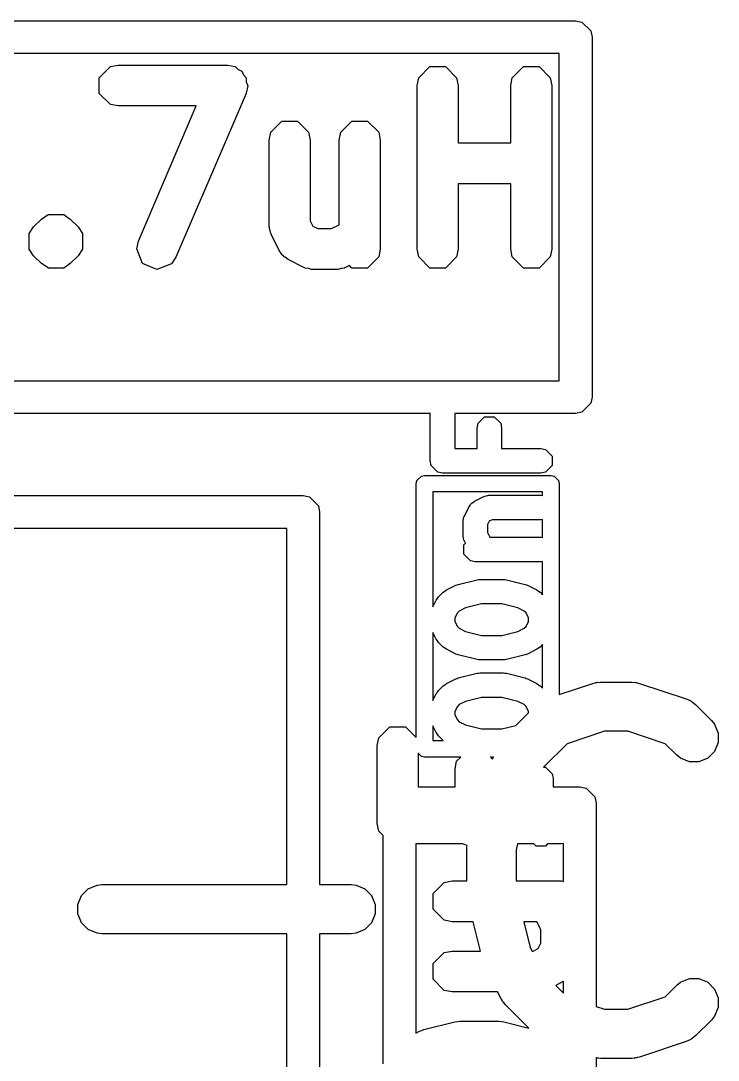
# Model space of a CAD drawing. Extents: x 95.1 to 121.9, y -82.3 to -63.1.
# Drawn here: x 110.759 to 112.89, y -70.525 to -67.348 of the extents above; entities that cross this region are included whole.
import ezdxf

# ---------------------------------------------------------------- set-up
doc = ezdxf.new("R2010")
doc.units = 0
doc.layers.add('BLACK', color=7, linetype='CONTINUOUS')

msp = doc.modelspace()

# ---------------------------------------------------------------- linework, layer by layer
at = {"layer": 'BLACK', "linetype": 'CONTINUOUS'}
for p, q in [((110.254616, -67.348048), (112.454616, -67.348048)), ((112.454616, -67.348048), (112.47375, -67.351854)), ((112.47375, -67.351854), (112.50081, -67.378914)), ((112.50081, -67.378914), (112.504616, -67.398048)), ((112.504616, -67.398048), (112.504616, -68.498048)), ((112.404616, -67.448048), (110.304616, -67.448048)), ((112.404616, -68.448048), (112.404616, -67.448048)), ((110.999254, -67.521939), (111.033078, -67.488115)), ((111.033078, -67.488115), (111.056996, -67.483357)), ((111.056996, -67.483357), (111.390329, -67.483357)), ((111.390329, -67.483357), (111.390846, -67.483459)), ((111.390846, -67.483459), (111.391091, -67.483362)), ((111.391091, -67.483362), (111.391729, -67.483635)), ((111.391729, -67.483635), (111.414247, -67.488115)), ((111.414247, -67.488115), (111.423295, -67.497163)), ((111.423295, -67.497163), (111.435059, -67.502205)), ((111.435059, -67.502205), (111.43954, -67.513408)), ((111.975444, -67.521939), (112.009268, -67.488115)), ((112.009268, -67.488115), (112.057104, -67.488115)), ((112.057104, -67.488115), (112.090928, -67.521939)), ((112.261158, -67.521939), (112.294982, -67.488115)), ((112.294982, -67.488115), (112.342818, -67.488115)), ((112.342818, -67.488115), (112.376642, -67.521939)), ((110.999254, -67.569775), (110.999254, -67.521939)), ((111.43954, -67.513408), (111.448071, -67.521939)), ((111.448071, -67.521939), (111.448071, -67.534735)), ((111.448071, -67.534735), (111.452824, -67.546618)), ((111.970686, -67.545857), (111.975444, -67.521939)), ((112.090928, -67.521939), (112.095686, -67.545857)), ((112.2564, -67.545857), (112.261158, -67.521939)), ((112.376642, -67.521939), (112.3814, -67.545857)), ((111.033078, -67.603599), (110.999254, -67.569775)), ((111.448071, -67.569775), (111.447884, -67.569961)), ((111.452824, -67.546618), (111.448071, -67.569081)), ((111.448071, -67.569081), (111.448071, -67.569775)), ((111.970686, -68.045857), (111.970686, -67.545857)), ((112.095686, -67.545857), (112.095686, -67.721452)), ((112.2564, -67.721452), (112.2564, -67.545857)), ((112.3814, -67.545857), (112.3814, -68.045857)), ((111.447776, -67.570476), (111.233491, -68.070477)), ((111.447884, -67.569961), (111.447776, -67.570476)), ((111.056996, -67.608357), (111.033078, -67.603599)), ((111.295546, -67.608357), (111.056996, -67.608357)), ((111.118597, -68.021237), (111.295546, -67.608357)), ((111.523063, -67.688606), (111.556887, -67.654782)), ((111.556887, -67.654782), (111.604723, -67.654782)), ((111.604723, -67.654782), (111.638547, -67.688606)), ((111.737349, -67.688606), (111.771173, -67.654782)), ((111.771173, -67.654782), (111.819009, -67.654782)), ((111.819009, -67.654782), (111.852833, -67.688606)), ((111.518305, -67.712524), (111.523063, -67.688606)), ((111.638547, -67.688606), (111.643305, -67.712524)), ((111.732591, -67.712524), (111.737349, -67.688606)), ((111.852833, -67.688606), (111.857591, -67.712524)), ((111.518305, -67.974428), (111.518305, -67.712524)), ((111.643305, -67.712524), (111.643305, -67.959673)), ((111.732591, -67.971515), (111.732591, -67.712524)), ((111.857591, -67.712524), (111.857591, -68.045857)), ((112.095686, -67.721452), (112.2564, -67.721452)), ((112.2564, -67.846452), (112.095686, -67.846452)), ((112.095686, -67.846452), (112.095686, -68.045857)), ((112.2564, -68.045857), (112.2564, -67.846452)), ((110.822325, -67.954045), (110.842602, -67.940496)), ((110.842602, -67.940496), (110.890436, -67.940495)), ((110.890436, -67.940495), (110.890437, -67.940496)), ((110.890437, -67.940496), (110.890438, -67.940496)), ((110.890438, -67.940496), (110.89044, -67.940498)), ((110.89044, -67.940498), (110.910714, -67.954044)), ((110.784968, -67.998132), (110.798516, -67.977855)), ((110.798516, -67.977855), (110.822325, -67.954045)), ((110.910714, -67.954044), (110.934524, -67.977854)), ((110.934524, -67.977854), (110.948071, -67.99813)), ((111.518915, -67.977499), (111.518305, -67.974428)), ((111.518463, -67.978858), (111.518915, -67.977499)), ((111.521108, -67.988518), (111.518463, -67.978858)), ((111.643305, -67.959673), (111.6512, -67.975463)), ((111.6512, -67.975463), (111.666988, -67.983357)), ((111.708908, -67.983357), (111.732591, -67.971515)), ((110.784969, -68.045966), (110.784968, -67.998132)), ((110.948071, -67.99813), (110.948073, -67.998132)), ((110.948073, -67.998132), (110.948072, -68.045966)), ((111.523063, -67.998346), (111.521108, -67.988518)), ((111.524076, -67.999359), (111.523063, -67.998346)), ((111.524903, -68.002379), (111.524076, -67.999359)), ((111.548713, -68.049999), (111.524903, -68.002379)), ((111.666988, -67.983357), (111.708908, -67.983357)), ((110.784971, -68.045968), (110.784969, -68.045966)), ((110.798517, -68.066242), (110.784971, -68.045968)), ((110.948072, -68.045966), (110.934523, -68.066243)), ((111.113549, -68.045095), (111.118597, -68.021237)), ((111.131314, -68.089509), (111.113549, -68.045095)), ((111.857591, -68.045857), (111.852833, -68.069775)), ((111.975444, -68.069775), (111.970686, -68.045857)), ((112.095686, -68.045857), (112.090928, -68.069775)), ((112.261158, -68.069775), (112.2564, -68.045857)), ((112.3814, -68.045857), (112.376642, -68.069775)), ((110.822326, -68.090051), (110.798517, -68.066242)), ((110.934523, -68.066243), (110.910713, -68.090052)), ((111.233491, -68.070477), (111.219696, -68.090587)), ((111.556342, -68.059828), (111.548713, -68.049999)), ((111.557399, -68.062998), (111.556342, -68.059828)), ((111.560928, -68.065737), (111.557399, -68.062998)), ((111.563666, -68.069264), (111.560928, -68.065737)), ((111.566833, -68.070319), (111.563666, -68.069264)), ((111.576665, -68.07795), (111.566833, -68.070319)), ((111.624283, -68.101759), (111.576665, -68.07795)), ((111.852833, -68.069775), (111.819009, -68.103599)), ((112.009268, -68.103599), (111.975444, -68.069775)), ((112.090928, -68.069775), (112.057104, -68.103599)), ((112.294982, -68.103599), (112.261158, -68.069775)), ((112.376642, -68.069775), (112.342818, -68.103599)), ((110.842599, -68.103596), (110.822326, -68.090051)), ((110.842602, -68.103599), (110.842599, -68.103596)), ((110.890436, -68.1036), (110.842602, -68.103599)), ((110.890437, -68.103599), (110.890436, -68.1036)), ((110.890438, -68.103599), (110.890437, -68.103599)), ((110.890439, -68.103597), (110.890438, -68.103599)), ((110.910713, -68.090052), (110.890439, -68.103597)), ((111.175282, -68.108352), (111.131314, -68.089509)), ((111.219696, -68.090587), (111.175282, -68.108352)), ((111.627302, -68.102585), (111.624283, -68.101759)), ((111.628316, -68.103599), (111.627302, -68.102585)), ((111.638143, -68.105553), (111.628316, -68.103599)), ((111.647804, -68.108199), (111.638143, -68.105553)), ((111.649162, -68.107746), (111.647804, -68.108199)), ((111.652234, -68.108357), (111.649162, -68.107746)), ((111.723662, -68.108357), (111.652234, -68.108357)), ((111.726731, -68.107746), (111.723662, -68.108357)), ((111.728092, -68.1082), (111.726731, -68.107746)), ((111.737758, -68.105552), (111.728092, -68.1082)), ((111.74758, -68.103599), (111.737758, -68.105552)), ((111.748593, -68.102585), (111.74758, -68.103599)), ((111.751612, -68.101759), (111.748593, -68.102585)), ((111.763426, -68.095852), (111.751612, -68.101759)), ((111.771173, -68.103599), (111.763426, -68.095852)), ((111.819009, -68.103599), (111.771173, -68.103599)), ((112.057104, -68.103599), (112.009268, -68.103599)), ((112.342818, -68.103599), (112.294982, -68.103599)), ((110.304616, -68.448048), (112.404616, -68.448048)), ((112.50081, -68.517182), (112.47375, -68.544242)), ((112.504616, -68.498048), (112.50081, -68.517182)), ((112.010959, -68.548048), (110.254616, -68.548048)), ((112.010611, -68.549798), (112.010959, -68.548048)), ((112.010611, -68.692655), (112.010611, -68.549798)), ((112.454616, -68.548048), (112.085263, -68.548048)), ((112.085263, -68.548048), (112.085611, -68.549798)), ((112.085611, -68.549798), (112.085611, -68.655155)), ((112.47375, -68.544242), (112.454616, -68.548048)), ((112.153468, -68.592655), (112.156323, -68.578304)), ((112.156323, -68.578304), (112.176617, -68.55801)), ((112.176617, -68.55801), (112.205319, -68.55801)), ((112.205319, -68.55801), (112.225613, -68.578304)), ((112.225613, -68.578304), (112.228468, -68.592655)), ((112.153468, -68.655155), (112.153468, -68.592655)), ((112.228468, -68.592655), (112.228468, -68.655155)), ((112.085611, -68.655155), (112.153468, -68.655155)), ((112.228468, -68.655155), (112.348111, -68.655155)), ((112.348111, -68.655155), (112.362462, -68.65801)), ((112.362462, -68.65801), (112.382756, -68.678304)), ((112.382756, -68.678304), (112.382756, -68.707006)), ((112.013466, -68.707006), (112.010611, -68.692655)), ((112.03376, -68.7273), (112.013466, -68.707006)), ((112.382756, -68.707006), (112.362462, -68.7273)), ((111.969659, -68.753078), (111.983406, -68.739331)), ((111.983406, -68.739331), (111.993126, -68.737398)), ((111.993126, -68.737398), (112.379126, -68.737398)), ((112.048111, -68.730155), (112.03376, -68.7273)), ((112.348111, -68.730155), (112.048111, -68.730155)), ((112.362462, -68.7273), (112.348111, -68.730155)), ((112.379126, -68.737398), (112.388846, -68.739331)), ((112.388846, -68.739331), (112.402593, -68.753078)), ((111.967726, -68.762798), (111.969659, -68.753078)), ((111.967726, -69.538591), (111.967726, -68.762798)), ((112.402593, -68.753078), (112.404526, -68.762798)), ((112.404526, -68.762798), (112.404526, -69.407283)), ((109.182326, -68.799398), (111.622326, -68.799398)), ((111.622326, -68.799398), (111.64146, -68.803204)), ((111.64146, -68.803204), (111.66852, -68.830264)), ((112.018526, -68.788198), (112.018526, -69.139401)), ((112.353726, -68.788198), (112.018526, -68.788198)), ((112.145627, -68.816257), (112.174198, -68.801972)), ((112.174198, -68.801972), (112.176008, -68.801476)), ((112.176008, -68.801476), (112.176617, -68.800868)), ((112.176617, -68.800868), (112.182518, -68.799694)), ((112.182518, -68.799694), (112.188311, -68.798108)), ((112.188311, -68.798108), (112.189125, -68.798379)), ((112.189125, -68.798379), (112.190968, -68.798013)), ((112.190968, -68.798013), (112.348111, -68.798013)), ((112.348111, -68.798013), (112.353726, -68.79913)), ((112.353726, -68.79913), (112.353726, -68.788198)), ((111.66852, -68.830264), (111.672326, -68.849398)), ((112.11457, -68.861599), (112.128856, -68.833028)), ((112.128856, -68.833028), (112.133434, -68.827128)), ((112.133434, -68.827128), (112.134068, -68.825228)), ((112.134068, -68.825228), (112.136184, -68.823585)), ((112.136184, -68.823585), (112.137827, -68.821469)), ((112.137827, -68.821469), (112.139727, -68.820835)), ((112.139727, -68.820835), (112.145627, -68.816257)), ((111.672326, -68.849398), (111.672326, -69.988264)), ((112.110706, -68.875712), (112.112292, -68.869916)), ((112.112292, -68.869916), (112.113466, -68.864019)), ((112.113466, -68.864019), (112.114073, -68.863411)), ((112.114073, -68.863411), (112.11457, -68.861599)), ((112.353726, -68.871895), (112.348111, -68.873013)), ((112.353726, -68.927701), (112.353726, -68.871895)), ((111.572326, -68.899398), (109.232326, -68.899398)), ((111.572326, -69.988264), (111.572326, -68.899398)), ((112.110611, -68.87837), (112.110977, -68.876527)), ((112.110611, -68.921227), (112.110611, -68.87837)), ((112.110977, -68.876527), (112.110706, -68.875712)), ((112.190348, -68.877748), (112.185611, -68.887223)), ((112.185611, -68.887223), (112.185611, -68.912373)), ((112.19982, -68.873013), (112.190348, -68.877748)), ((112.348111, -68.873013), (112.19982, -68.873013)), ((112.110977, -68.923069), (112.110611, -68.921227)), ((112.110706, -68.923885), (112.110977, -68.923069)), ((112.112292, -68.92968), (112.110706, -68.923885)), ((112.113466, -68.935578), (112.112292, -68.92968)), ((112.114073, -68.936185), (112.113466, -68.935578)), ((112.185611, -68.912373), (112.192716, -68.926584)), ((112.192716, -68.926584), (112.348111, -68.926584)), ((112.348111, -68.926584), (112.353726, -68.927701)), ((112.113466, -68.949733), (112.118113, -68.945085)), ((112.113466, -68.978435), (112.113466, -68.949733)), ((112.11457, -68.937998), (112.114073, -68.936185)), ((112.118113, -68.945085), (112.11457, -68.937998)), ((112.13376, -68.998729), (112.113466, -68.978435)), ((112.148111, -69.001584), (112.13376, -68.998729)), ((112.348111, -69.001584), (112.148111, -69.001584)), ((112.353726, -69.000466), (112.348111, -69.001584)), ((112.353726, -69.102379), (112.353726, -69.000466)), ((112.096159, -69.070561), (112.153302, -69.056275)), ((112.153302, -69.056275), (112.157888, -69.056051)), ((112.157888, -69.056051), (112.162397, -69.055155)), ((112.162397, -69.055155), (112.233826, -69.055155)), ((112.233826, -69.055155), (112.238334, -69.056051)), ((112.238334, -69.056051), (112.242921, -69.056275)), ((112.242921, -69.056275), (112.300064, -69.070561)), ((112.035881, -69.108995), (112.050168, -69.094709)), ((112.050168, -69.094709), (112.055165, -69.09137)), ((112.055165, -69.09137), (112.059912, -69.087686)), ((112.059912, -69.087686), (112.088483, -69.0734)), ((112.088483, -69.0734), (112.092447, -69.072314)), ((112.092447, -69.072314), (112.096159, -69.070561)), ((112.300064, -69.070561), (112.303777, -69.072315)), ((112.303777, -69.072315), (112.307739, -69.0734)), ((112.307739, -69.0734), (112.33631, -69.087686)), ((112.33631, -69.087686), (112.341056, -69.091369)), ((112.341056, -69.091369), (112.346056, -69.09471)), ((112.346056, -69.09471), (112.353726, -69.102379)), ((112.018526, -69.139401), (112.028856, -69.118742)), ((112.028856, -69.118742), (112.032539, -69.113995)), ((112.032539, -69.113995), (112.035881, -69.108995)), ((112.093216, -69.157725), (112.085611, -69.172937)), ((112.098895, -69.152047), (112.093216, -69.157725)), ((112.118345, -69.142321), (112.098895, -69.152047)), ((112.167013, -69.130155), (112.118345, -69.142321)), ((112.229211, -69.130155), (112.167013, -69.130155)), ((112.277876, -69.142321), (112.229211, -69.130155)), ((112.297327, -69.152047), (112.277876, -69.142321)), ((112.303006, -69.157726), (112.297327, -69.152047)), ((112.310611, -69.172935), (112.303006, -69.157726)), ((112.085611, -69.172937), (112.085611, -69.183802)), ((112.085611, -69.183802), (112.093216, -69.199013)), ((112.303006, -69.199012), (112.310611, -69.183803)), ((112.310611, -69.183803), (112.310611, -69.172935)), ((112.028856, -69.237997), (112.018526, -69.217337)), ((112.018526, -69.217337), (112.018526, -69.425115)), ((112.093216, -69.199013), (112.098895, -69.204691)), ((112.098895, -69.204691), (112.118345, -69.214417)), ((112.118345, -69.214417), (112.167013, -69.226584)), ((112.229211, -69.226584), (112.277876, -69.214417)), ((112.277876, -69.214417), (112.297327, -69.204691)), ((112.297327, -69.204691), (112.303006, -69.199012)), ((112.032539, -69.242743), (112.028856, -69.237997)), ((112.035881, -69.247744), (112.032539, -69.242743)), ((112.050168, -69.26203), (112.035881, -69.247744)), ((112.167013, -69.226584), (112.229211, -69.226584)), ((112.055165, -69.265368), (112.050168, -69.26203)), ((112.059912, -69.269053), (112.055165, -69.265368)), ((112.088483, -69.283339), (112.059912, -69.269053)), ((112.092447, -69.284424), (112.088483, -69.283339)), ((112.096159, -69.286178), (112.092447, -69.284424)), ((112.303777, -69.284423), (112.300064, -69.286178)), ((112.307739, -69.283339), (112.303777, -69.284423)), ((112.33631, -69.269053), (112.307739, -69.283339)), ((112.341056, -69.265369), (112.33631, -69.269053)), ((112.346056, -69.262029), (112.341056, -69.265369)), ((112.353726, -69.254359), (112.346056, -69.262029)), ((112.353726, -69.388093), (112.353726, -69.254359)), ((112.153302, -69.300464), (112.096159, -69.286178)), ((112.157888, -69.300687), (112.153302, -69.300464)), ((112.162397, -69.301584), (112.157888, -69.300687)), ((112.233826, -69.301584), (112.162397, -69.301584)), ((112.238334, -69.300687), (112.233826, -69.301584)), ((112.242921, -69.300464), (112.238334, -69.300687)), ((112.300064, -69.286178), (112.242921, -69.300464)), ((112.096159, -69.356275), (112.153302, -69.341989)), ((112.153302, -69.341989), (112.157888, -69.341765)), ((112.157888, -69.341765), (112.162397, -69.340869)), ((112.162397, -69.340869), (112.233826, -69.340869)), ((112.233826, -69.340869), (112.238334, -69.341765)), ((112.238334, -69.341765), (112.242921, -69.341989)), ((112.242921, -69.341989), (112.300064, -69.356275)), ((112.035881, -69.394709), (112.050168, -69.380423)), ((112.050168, -69.380423), (112.055165, -69.377084)), ((112.055165, -69.377084), (112.059912, -69.3734)), ((112.059912, -69.3734), (112.088483, -69.359114)), ((112.088483, -69.359114), (112.092447, -69.358028)), ((112.092447, -69.358028), (112.096159, -69.356275)), ((112.300064, -69.356275), (112.303777, -69.358029)), ((112.303777, -69.358029), (112.307739, -69.359114)), ((112.307739, -69.359114), (112.33631, -69.3734)), ((112.33631, -69.3734), (112.341056, -69.377083)), ((112.341056, -69.377083), (112.346056, -69.380424)), ((112.346056, -69.380424), (112.353726, -69.388093)), ((112.404526, -69.407283), (112.507179, -69.373066)), ((112.507179, -69.373066), (112.514434, -69.371416)), ((112.514434, -69.371416), (112.516265, -69.370658)), ((112.516265, -69.370658), (112.518918, -69.370396)), ((112.518918, -69.370396), (112.521516, -69.369806)), ((112.521516, -69.369806), (112.52349, -69.369946)), ((112.52349, -69.369946), (112.530897, -69.369217)), ((112.530897, -69.369217), (112.626135, -69.369217)), ((112.626135, -69.369217), (112.63354, -69.369946)), ((112.63354, -69.369946), (112.635515, -69.369806)), ((112.635515, -69.369806), (112.638112, -69.370396)), ((112.638112, -69.370396), (112.640767, -69.370658)), ((112.640767, -69.370658), (112.642598, -69.371416)), ((112.642598, -69.371416), (112.649852, -69.373066)), ((112.649852, -69.373066), (112.792709, -69.420685)), ((112.018526, -69.425115), (112.028856, -69.404456)), ((112.028856, -69.404456), (112.032539, -69.399709)), ((112.032539, -69.399709), (112.035881, -69.394709)), ((112.093216, -69.443439), (112.085611, -69.458651)), ((112.098895, -69.437761), (112.093216, -69.443439)), ((112.118345, -69.428035), (112.098895, -69.437761)), ((112.167013, -69.415869), (112.118345, -69.428035)), ((112.229211, -69.415869), (112.167013, -69.415869)), ((112.277876, -69.428035), (112.229211, -69.415869)), ((112.297327, -69.437761), (112.277876, -69.428035)), ((112.303006, -69.44344), (112.297327, -69.437761)), ((112.310611, -69.458649), (112.303006, -69.44344)), ((112.792709, -69.420685), (112.806134, -69.426679)), ((112.806134, -69.426679), (112.808169, -69.428444)), ((112.808169, -69.428444), (112.81066, -69.429476)), ((112.81066, -69.429476), (112.822025, -69.438803)), ((112.822025, -69.438803), (112.869644, -69.486422)), ((112.085611, -69.458651), (112.085611, -69.469516)), ((112.085611, -69.469516), (112.093216, -69.484727)), ((112.272279, -69.50153), (112.310611, -69.463199)), ((112.310611, -69.463199), (112.310611, -69.458649)), ((111.852893, -69.539242), (111.886717, -69.505418)), ((111.886717, -69.505418), (111.934553, -69.505418)), ((111.934553, -69.505418), (111.967726, -69.538591)), ((112.028856, -69.523711), (112.018526, -69.503051)), ((112.018526, -69.503051), (112.018526, -69.547398)), ((112.093216, -69.484727), (112.098895, -69.490405)), ((112.098895, -69.490405), (112.118345, -69.500131)), ((112.118345, -69.500131), (112.167013, -69.512298)), ((112.229211, -69.512298), (112.272279, -69.50153)), ((112.869644, -69.486422), (112.878971, -69.497787)), ((112.878971, -69.497787), (112.89017, -69.524823)), ((111.848135, -69.56316), (111.852893, -69.539242)), ((112.032539, -69.528457), (112.028856, -69.523711)), ((112.035881, -69.533458), (112.032539, -69.528457)), ((112.049822, -69.547398), (112.035881, -69.533458)), ((112.167013, -69.512298), (112.229211, -69.512298)), ((112.543067, -69.519217), (112.428554, -69.557388)), ((112.613965, -69.519217), (112.543067, -69.519217)), ((112.728478, -69.557388), (112.613965, -69.519217)), ((112.89017, -69.524823), (112.89017, -69.554086)), ((111.848135, -69.801255), (111.848135, -69.56316)), ((112.018526, -69.547398), (112.049822, -69.547398)), ((112.428554, -69.557388), (112.356504, -69.629438)), ((112.763578, -69.592488), (112.728478, -69.557388)), ((112.89017, -69.554086), (112.878971, -69.581122)), ((111.983406, -69.596265), (111.973135, -69.585994)), ((111.973135, -69.585994), (111.973135, -69.689398)), ((111.993126, -69.598198), (111.983406, -69.596265)), ((112.10346, -69.598198), (111.993126, -69.598198)), ((112.090988, -69.61067), (112.10346, -69.598198)), ((112.194, -69.598198), (112.200258, -69.604456)), ((112.203387, -69.598198), (112.194, -69.598198)), ((112.200258, -69.604456), (112.203387, -69.598198)), ((112.774943, -69.601815), (112.763578, -69.592488)), ((112.801979, -69.613014), (112.774943, -69.601815)), ((112.858278, -69.601815), (112.831242, -69.613014)), ((112.878971, -69.581122), (112.858278, -69.601815)), ((112.08623, -69.634588), (112.090988, -69.61067)), ((112.08623, -69.689398), (112.08623, -69.634588)), ((112.356504, -69.629438), (112.362462, -69.629438)), ((112.362462, -69.629438), (112.382756, -69.649732)), ((112.831242, -69.613014), (112.801979, -69.613014)), ((112.382756, -69.649732), (112.385611, -69.664083)), ((112.385611, -69.664083), (112.385611, -69.689398)), ((111.973135, -69.689398), (112.08623, -69.689398)), ((112.385611, -69.689398), (112.467126, -69.689398)), ((112.467126, -69.689398), (112.48626, -69.693204)), ((112.48626, -69.693204), (112.51332, -69.720264)), ((112.51332, -69.720264), (112.517126, -69.739398)), ((112.517126, -69.739398), (112.517126, -70.36057)), ((111.852893, -69.825173), (111.848135, -69.801255)), ((111.866126, -69.838406), (111.852893, -69.825173)), ((111.866126, -70.536234), (111.866126, -69.838406)), ((111.966126, -69.863755), (111.966126, -70.441727)), ((112.109189, -69.863755), (111.966126, -69.863755)), ((112.109256, -69.863841), (112.109189, -69.863755)), ((112.12277, -69.868345), (112.109256, -69.863841)), ((112.122564, -69.872788), (112.122815, -69.870234)), ((112.122564, -69.97685), (112.122564, -69.872788)), ((112.122653, -69.869142), (112.12277, -69.868345)), ((112.122815, -69.870234), (112.122653, -69.869142)), ((112.277131, -69.863755), (112.272564, -69.882022)), ((112.272564, -69.882022), (112.272564, -69.97685)), ((112.327358, -69.863755), (112.277131, -69.863755)), ((112.33376, -69.870157), (112.327358, -69.863755)), ((112.362462, -69.870157), (112.33376, -69.870157)), ((112.368864, -69.863755), (112.362462, -69.870157)), ((112.410635, -69.863755), (112.368864, -69.863755)), ((112.417126, -69.862463), (112.410635, -69.863755)), ((112.417126, -69.978141), (112.417126, -69.862463)), ((112.01956, -70.015432), (112.053384, -69.981608)), ((112.053384, -69.981608), (112.077302, -69.97685)), ((112.077302, -69.97685), (112.122564, -69.97685)), ((112.272564, -69.97685), (112.410635, -69.97685)), ((112.410635, -69.97685), (112.417126, -69.978141)), ((110.944728, -70.021596), (110.96542, -70.000904)), ((110.96542, -70.000904), (110.992456, -69.989705)), ((110.992456, -69.989705), (111.007088, -69.988264)), ((111.007088, -69.988264), (111.572326, -69.988264)), ((111.672326, -69.988264), (111.768993, -69.988264)), ((111.768993, -69.988264), (111.783625, -69.989705)), ((111.783625, -69.989705), (111.810661, -70.000904)), ((111.810661, -70.000904), (111.831353, -70.021596)), ((112.01956, -70.063268), (112.01956, -70.015432)), ((110.933529, -70.048632), (110.944728, -70.021596)), ((111.831353, -70.021596), (111.842552, -70.048632)), ((110.933529, -70.077896), (110.933529, -70.048632)), ((110.944728, -70.104932), (110.933529, -70.077896)), ((111.842552, -70.077896), (111.831353, -70.104932)), ((111.842552, -70.048632), (111.842552, -70.077896)), ((112.053384, -70.097092), (112.01956, -70.063268)), ((110.96542, -70.125624), (110.944728, -70.104932)), ((111.831353, -70.104932), (111.810661, -70.125624)), ((112.077302, -70.10185), (112.053384, -70.097092)), ((112.141807, -70.10185), (112.077302, -70.10185)), ((112.164128, -70.191136), (112.141807, -70.10185)), ((112.336294, -70.10185), (112.296423, -70.10185)), ((112.296423, -70.10185), (112.315947, -70.179945)), ((112.348135, -70.125532), (112.336294, -70.10185)), ((110.992456, -70.136823), (110.96542, -70.125624)), ((111.007088, -70.138264), (110.992456, -70.136823)), ((111.572326, -70.138264), (111.007088, -70.138264)), ((111.572326, -71.039398), (111.572326, -70.138264)), ((111.768993, -70.138264), (111.672326, -70.138264)), ((111.672326, -70.138264), (111.672326, -71.089398)), ((111.783625, -70.136823), (111.768993, -70.138264)), ((111.810661, -70.125624), (111.783625, -70.136823)), ((112.348135, -70.167453), (112.348135, -70.125532)), ((112.340241, -70.18324), (112.348135, -70.167453)), ((112.01956, -70.229718), (112.053384, -70.195894)), ((112.053384, -70.195894), (112.077302, -70.191136)), ((112.077302, -70.191136), (112.164128, -70.191136)), ((112.315947, -70.179945), (112.321543, -70.191136)), ((112.321543, -70.191136), (112.324451, -70.191136)), ((112.324451, -70.191136), (112.340241, -70.18324)), ((112.01956, -70.277554), (112.01956, -70.229718)), ((112.053384, -70.311378), (112.01956, -70.277554)), ((112.414777, -70.285728), (112.393749, -70.296241)), ((112.393749, -70.296241), (112.417126, -70.319617)), ((112.417126, -70.283904), (112.414777, -70.285728)), ((112.417126, -70.319617), (112.417126, -70.283904)), ((112.728478, -70.331045), (112.763577, -70.295946)), ((112.763577, -70.295946), (112.774943, -70.286618)), ((112.774943, -70.286618), (112.801979, -70.275419)), ((112.801979, -70.275419), (112.831242, -70.275419)), ((112.831242, -70.275419), (112.858278, -70.286617)), ((112.858278, -70.286617), (112.878971, -70.30731)), ((112.077302, -70.316136), (112.053384, -70.311378)), ((112.216338, -70.316136), (112.077302, -70.316136)), ((112.22572, -70.3349), (112.216338, -70.316136)), ((112.613965, -70.369217), (112.728478, -70.331045)), ((112.878971, -70.30731), (112.89017, -70.334346)), ((112.229683, -70.341196), (112.22572, -70.3349)), ((112.230441, -70.343026), (112.229683, -70.341196)), ((112.23213, -70.345084), (112.230441, -70.343026)), ((112.233552, -70.347343), (112.23213, -70.345084)), ((112.23505, -70.348642), (112.233552, -70.347343)), ((112.239769, -70.354392), (112.23505, -70.348642)), ((112.311778, -70.426402), (112.239769, -70.354392)), ((112.517126, -70.36057), (112.543067, -70.369217)), ((112.89017, -70.363609), (112.878972, -70.390645)), ((112.89017, -70.334346), (112.89017, -70.363609)), ((112.543067, -70.369217), (112.613965, -70.369217)), ((112.878972, -70.390645), (112.869644, -70.402011)), ((111.990714, -70.431097), (112.085952, -70.407287)), ((112.085952, -70.407287), (112.093601, -70.406914)), ((112.093601, -70.406914), (112.101111, -70.405421)), ((112.101111, -70.405421), (112.220159, -70.405421)), ((112.220159, -70.405421), (112.227668, -70.406914)), ((112.227668, -70.406914), (112.235318, -70.407287)), ((112.235318, -70.407287), (112.311778, -70.426402)), ((112.869644, -70.402011), (112.822026, -70.44963)), ((111.966126, -70.441727), (111.977922, -70.435829)), ((111.977922, -70.435829), (111.984523, -70.434021)), ((111.984523, -70.434021), (111.990714, -70.431097)), ((112.808169, -70.459989), (112.806134, -70.461755)), ((112.81066, -70.458958), (112.808169, -70.459989)), ((112.822026, -70.44963), (112.81066, -70.458958)), ((112.792709, -70.467749), (112.649852, -70.515368)), ((112.806134, -70.461755), (112.792709, -70.467749)), ((112.518918, -70.518037), (112.517126, -70.51786)), ((112.517126, -70.51786), (112.517126, -71.058398)), ((112.521516, -70.518628), (112.518918, -70.518037)), ((112.52349, -70.518487), (112.521516, -70.518628)), ((112.530897, -70.519217), (112.52349, -70.518487)), ((112.626135, -70.519217), (112.530897, -70.519217)), ((112.63354, -70.518487), (112.626135, -70.519217)), ((112.635515, -70.518628), (112.63354, -70.518487)), ((112.638112, -70.518037), (112.635515, -70.518628)), ((112.640767, -70.517776), (112.638112, -70.518037)), ((112.642598, -70.517017), (112.640767, -70.517776)), ((112.649852, -70.515368), (112.642598, -70.517017))]:
    msp.add_line(p, q, dxfattribs=at)

doc.saveas('drawing.dxf')
